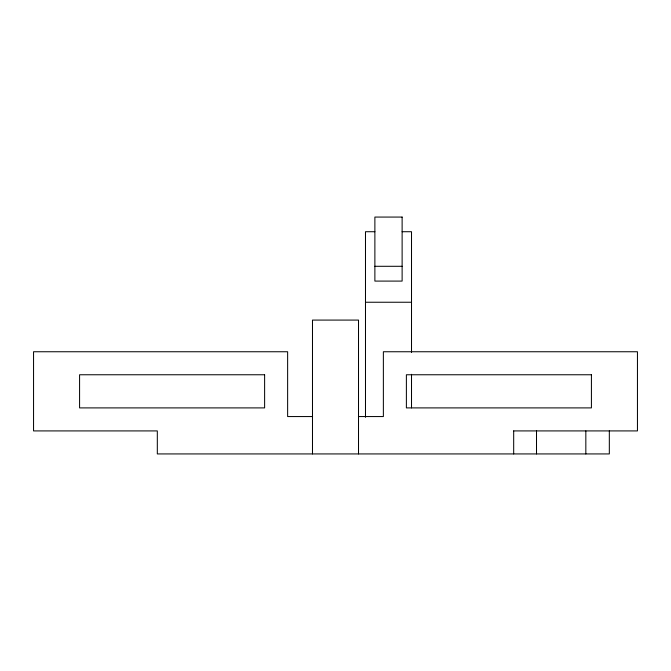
<?xml version="1.0" encoding="UTF-8"?>
<svg xmlns="http://www.w3.org/2000/svg" width="671" height="671" viewBox="0 0 671 671"><rect width="100%" height="100%" fill="white"/><g stroke="black" fill="none" stroke-linecap="round" stroke-linejoin="round"><path stroke-width="1.01" d="M374.879 231.721L365.485 231.721L365.485 417.32M402.122 231.721L411.516 231.721L411.516 352.46M374.879 266.295L402.122 266.295M365.485 302.244L411.516 302.244M312.602 416.557L287.633 416.557L287.633 351.747L33.55 351.747L33.55 430.916L157.316 430.916L157.316 453.932L609.327 453.932L609.327 430.916M358.398 416.557L383.367 416.557L383.367 351.747L637.45 351.747L637.45 430.916L513.592 430.916M585.833 430.916L585.833 453.932M536.506 430.916L536.506 453.932M513.684 430.916L513.684 453.932M411.516 374.301L411.516 407.901M358.515 453.932L358.515 320.084L312.485 320.084L312.485 453.932M402.122 217.069L374.879 217.069L374.879 281.09L402.122 281.09L402.122 217.069M264.617 374.762L79.581 374.762L79.581 407.901L264.617 407.901L264.617 374.762M591.419 374.762L406.383 374.762L406.383 407.901L591.419 407.901L591.419 374.762"/></g></svg>
